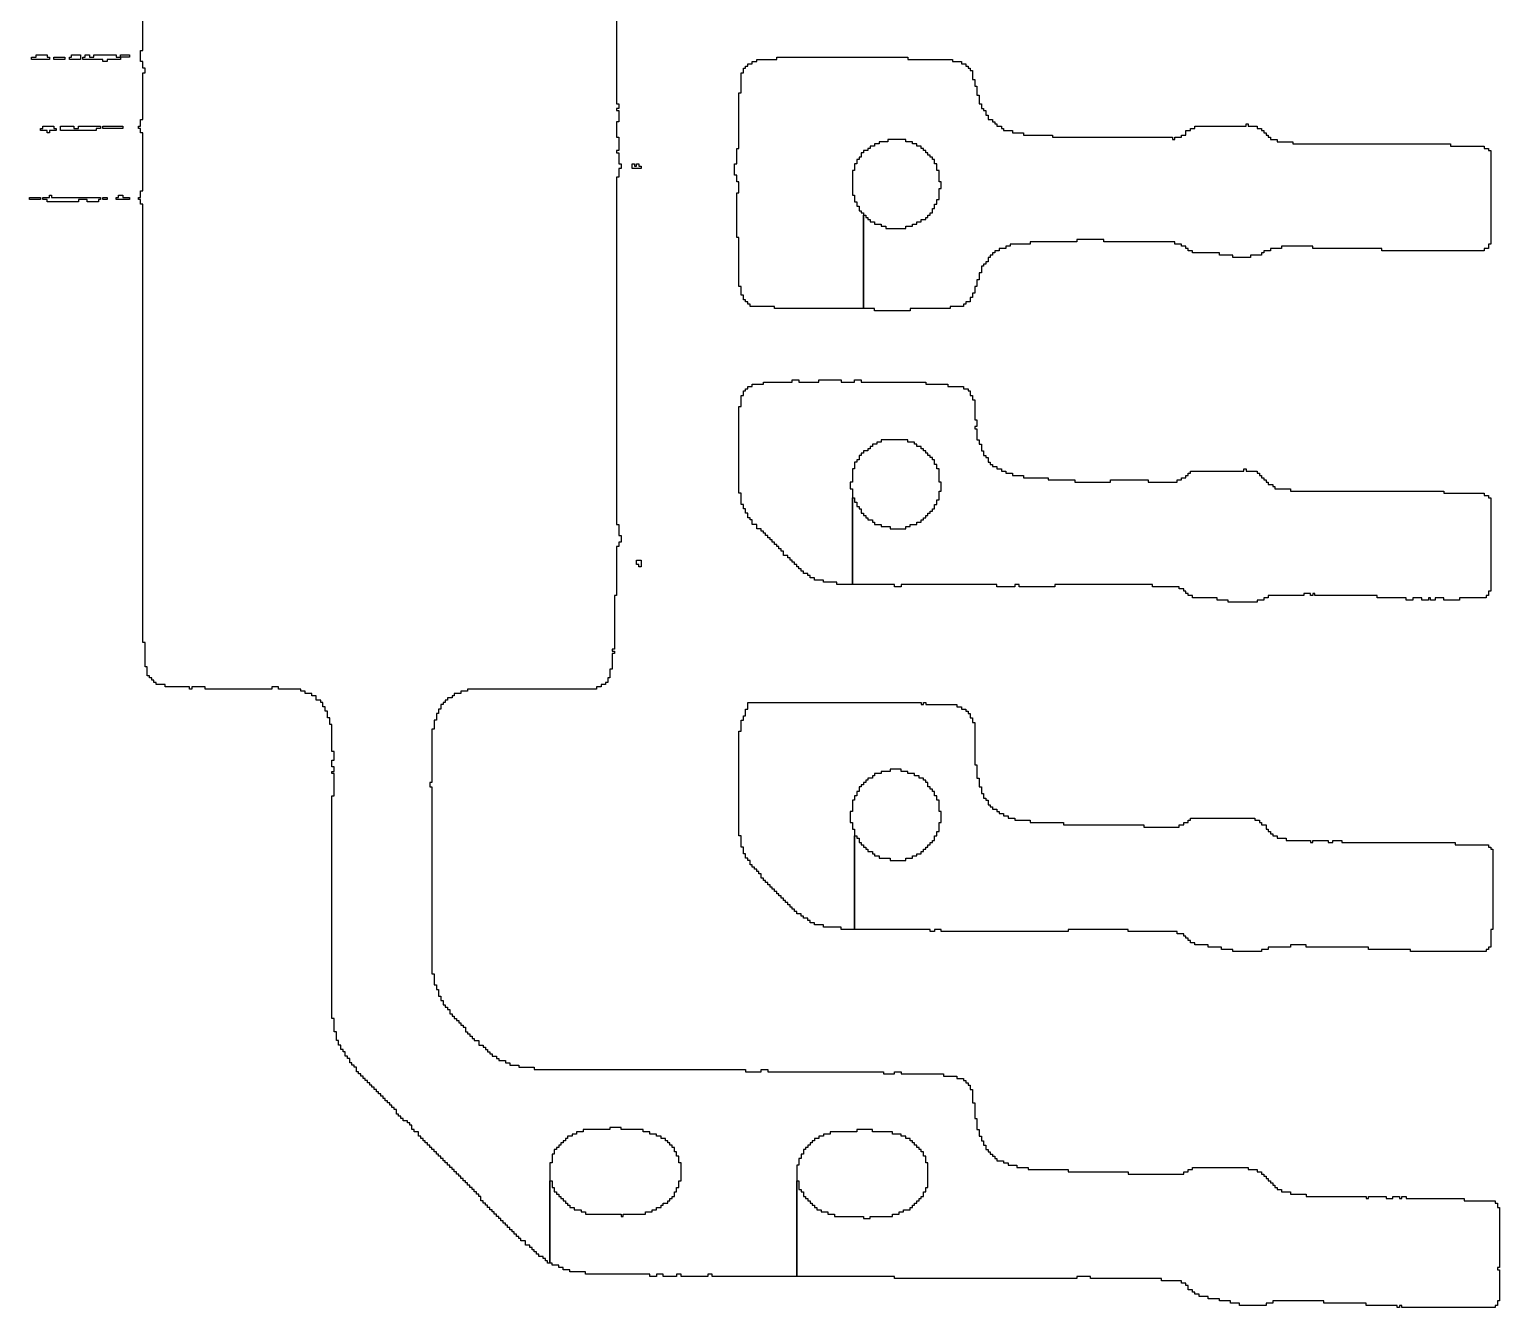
# Model space of a CAD drawing. Extents: x 40 to 12850, y -12400 to -900.
# Drawn here: x 6230 to 12840, y -12400 to -6655 of the extents above; entities that cross this region are included whole.
import ezdxf

# ---------------------------------------------------------------- set-up
doc = ezdxf.new("R2010")
doc.units = 0
doc.layers.add('L10D0', color=1, linetype='CONTINUOUS')

msp = doc.modelspace()

# ---------------------------------------------------------------- linework, layer by layer
at = {"layer": 'L10D0'}
msp.add_lwpolyline([(8870, -6490), (8870, -6990), (8880, -6990), (8880, -7010), (8870, -7010), (8870, -7020), (8880, -7020), (8880, -7070), (8870, -7070), (8870, -7140), (8880, -7140), (8880, -7200), (8870, -7200), (8870, -7210), (8880, -7210), (8880, -7260), (8890, -7260), (8890, -7280), (8880, -7280), (8880, -7320), (8870, -7320), (8870, -8880), (8880, -8880), (8880, -8930), (8890, -8930), (8890, -8960), (8880, -8960), (8880, -8980), (8870, -8980), (8870, -9200), (8860, -9200), (8860, -9440), (8850, -9440), (8850, -9450), (8860, -9450), (8860, -9460), (8850, -9460), (8850, -9530), (8840, -9530), (8840, -9570), (8830, -9570), (8830, -9590), (8820, -9590), (8820, -9600), (8800, -9600), (8800, -9610), (8780, -9610), (8780, -9620), (8200, -9620), (8200, -9630), (8170, -9630), (8170, -9640), (8140, -9640), (8140, -9650), (8130, -9650), (8130, -9660), (8110, -9660), (8110, -9670), (8100, -9670), (8100, -9680), (8090, -9680), (8090, -9690), (8080, -9690), (8080, -9710), (8070, -9710), (8070, -9730), (8060, -9730), (8060, -9760), (8050, -9760), (8050, -9800), (8040, -9800), (8040, -10040), (8030, -10040), (8030, -10060), (8040, -10060), (8040, -10900), (8050, -10900), (8050, -10950), (8060, -10950), (8060, -10970), (8070, -10970), (8070, -11000), (8080, -11000), (8080, -11020), (8090, -11020), (8090, -11040), (8100, -11040), (8100, -11050), (8110, -11050), (8110, -11060), (8120, -11060), (8120, -11080), (8130, -11080), (8130, -11090), (8140, -11090), (8140, -11100), (8150, -11100), (8150, -11110), (8160, -11110), (8160, -11120), (8170, -11120), (8170, -11130), (8180, -11130), (8180, -11140), (8190, -11140), (8190, -11160), (8200, -11160), (8200, -11170), (8210, -11170), (8210, -11180), (8220, -11180), (8220, -11190), (8230, -11190), (8230, -11200), (8250, -11200), (8250, -11220), (8270, -11220), (8270, -11230), (8280, -11230), (8280, -11240), (8290, -11240), (8290, -11250), (8300, -11250), (8300, -11260), (8310, -11260), (8310, -11270), (8330, -11270), (8330, -11280), (8340, -11280), (8340, -11290), (8370, -11290), (8370, -11300), (8390, -11300), (8390, -11310), (8430, -11310), (8430, -11320), (8500, -11320), (8500, -11330), (9450, -11330), (9450, -11340), (9520, -11340), (9520, -11330), (9550, -11330), (9550, -11340), (10070, -11340), (10070, -11350), (10120, -11350), (10120, -11340), (10150, -11340), (10150, -11350), (10340, -11350), (10340, -11360), (10400, -11360), (10400, -11370), (10430, -11370), (10430, -11380), (10440, -11380), (10440, -11390), (10450, -11390), (10450, -11400), (10460, -11400), (10460, -11420), (10470, -11420), (10470, -11480), (10480, -11480), (10480, -11550), (10490, -11550), (10490, -11600), (10500, -11600), (10500, -11630), (10510, -11630), (10510, -11650), (10520, -11650), (10520, -11670), (10530, -11670), (10530, -11690), (10540, -11690), (10540, -11700), (10550, -11700), (10550, -11710), (10560, -11710), (10560, -11720), (10570, -11720), (10570, -11730), (10580, -11730), (10580, -11740), (10610, -11740), (10610, -11750), (10630, -11750), (10630, -11760), (10670, -11760), (10670, -11770), (10720, -11770), (10720, -11780), (10900, -11780), (10900, -11790), (11170, -11790), (11170, -11800), (11420, -11800), (11420, -11790), (11440, -11790), (11440, -11780), (11460, -11780), (11460, -11770), (11710, -11770), (11710, -11780), (11750, -11780), (11750, -11790), (11770, -11790), (11770, -11800), (11780, -11800), (11780, -11810), (11790, -11810), (11790, -11820), (11800, -11820), (11800, -11830), (11810, -11830), (11810, -11840), (11820, -11840), (11820, -11850), (11830, -11850), (11830, -11860), (11840, -11860), (11840, -11870), (11860, -11870), (11860, -11880), (11900, -11880), (11900, -11890), (11970, -11890), (11970, -11900), (12240, -11900), (12240, -11910), (12250, -11910), (12250, -11900), (12330, -11900), (12330, -11910), (12360, -11910), (12360, -11900), (12390, -11900), (12390, -11910), (12400, -11910), (12400, -11900), (12420, -11900), (12420, -11910), (12680, -11910), (12680, -11920), (12820, -11920), (12820, -11930), (12830, -11930), (12830, -11950), (12840, -11950), (12840, -12220), (12830, -12220), (12830, -12230), (12840, -12230), (12840, -12370), (12830, -12370), (12830, -12390), (12820, -12390), (12820, -12400), (12400, -12400), (12400, -12390), (12390, -12390), (12390, -12400), (12380, -12400), (12380, -12390), (12240, -12390), (12240, -12380), (12050, -12380), (12050, -12370), (11820, -12370), (11820, -12380), (11790, -12380), (11790, -12390), (11670, -12390), (11670, -12380), (11630, -12380), (11630, -12370), (11580, -12370), (11580, -12360), (11530, -12360), (11530, -12350), (11490, -12350), (11490, -12340), (11470, -12340), (11470, -12330), (11460, -12330), (11460, -12320), (11440, -12320), (11440, -12300), (11430, -12300), (11430, -12290), (11410, -12290), (11410, -12280), (11320, -12280), (11320, -12270), (11000, -12270), (11000, -12260), (10940, -12260), (10940, -12270), (10120, -12270), (10120, -12260), (9680, -12260), (9680, -11830), (9690, -11830), (9690, -11870), (9700, -11870), (9700, -11880), (9710, -11880), (9710, -11900), (9720, -11900), (9720, -11910), (9730, -11910), (9730, -11920), (9740, -11920), (9740, -11930), (9750, -11930), (9750, -11940), (9760, -11940), (9760, -11950), (9770, -11950), (9770, -11960), (9790, -11960), (9790, -11970), (9820, -11970), (9820, -11980), (9850, -11980), (9850, -11990), (9980, -11990), (9980, -12000), (10010, -12000), (10010, -11990), (10110, -11990), (10110, -11980), (10140, -11980), (10140, -11970), (10160, -11970), (10160, -11960), (10190, -11960), (10190, -11950), (10200, -11950), (10200, -11940), (10210, -11940), (10210, -11930), (10220, -11930), (10220, -11920), (10230, -11920), (10230, -11910), (10240, -11910), (10240, -11900), (10250, -11900), (10250, -11880), (10260, -11880), (10260, -11860), (10270, -11860), (10270, -11750), (10260, -11750), (10260, -11720), (10250, -11720), (10250, -11700), (10240, -11700), (10240, -11690), (10230, -11690), (10230, -11680), (10220, -11680), (10220, -11670), (10210, -11670), (10210, -11660), (10200, -11660), (10200, -11650), (10190, -11650), (10190, -11640), (10170, -11640), (10170, -11630), (10150, -11630), (10150, -11620), (10110, -11620), (10110, -11610), (10020, -11610), (10020, -11600), (9950, -11600), (9950, -11610), (9830, -11610), (9830, -11620), (9800, -11620), (9800, -11630), (9780, -11630), (9780, -11640), (9760, -11640), (9760, -11650), (9750, -11650), (9750, -11660), (9740, -11660), (9740, -11670), (9730, -11670), (9730, -11680), (9720, -11680), (9720, -11690), (9710, -11690), (9710, -11710), (9700, -11710), (9700, -11730), (9690, -11730), (9690, -11760), (9680, -11760), (9680, -12260), (9300, -12260), (9300, -12250), (9280, -12250), (9280, -12260), (9160, -12260), (9160, -12250), (9140, -12250), (9140, -12260), (9080, -12260), (9080, -12250), (9050, -12250), (9050, -12260), (9020, -12260), (9020, -12250), (8730, -12250), (8730, -12240), (8660, -12240), (8660, -12230), (8630, -12230), (8630, -12220), (8610, -12220), (8610, -12210), (8580, -12210), (8580, -12200), (8570, -12200), (8570, -11830), (8580, -11830), (8580, -11860), (8590, -11860), (8590, -11880), (8600, -11880), (8600, -11890), (8610, -11890), (8610, -11900), (8620, -11900), (8620, -11910), (8630, -11910), (8630, -11920), (8640, -11920), (8640, -11930), (8650, -11930), (8650, -11940), (8660, -11940), (8660, -11950), (8680, -11950), (8680, -11960), (8710, -11960), (8710, -11970), (8730, -11970), (8730, -11980), (8890, -11980), (8890, -11990), (8900, -11990), (8900, -11980), (9000, -11980), (9000, -11970), (9030, -11970), (9030, -11960), (9050, -11960), (9050, -11950), (9070, -11950), (9070, -11940), (9080, -11940), (9080, -11930), (9100, -11930), (9100, -11920), (9110, -11920), (9110, -11910), (9120, -11910), (9120, -11900), (9130, -11900), (9130, -11880), (9140, -11880), (9140, -11860), (9150, -11860), (9150, -11830), (9160, -11830), (9160, -11750), (9150, -11750), (9150, -11720), (9140, -11720), (9140, -11700), (9130, -11700), (9130, -11680), (9120, -11680), (9120, -11670), (9110, -11670), (9110, -11660), (9100, -11660), (9100, -11650), (9090, -11650), (9090, -11640), (9070, -11640), (9070, -11630), (9050, -11630), (9050, -11620), (9020, -11620), (9020, -11610), (8990, -11610), (8990, -11600), (8890, -11600), (8890, -11590), (8840, -11590), (8840, -11600), (8720, -11600), (8720, -11610), (8690, -11610), (8690, -11620), (8670, -11620), (8670, -11630), (8650, -11630), (8650, -11640), (8640, -11640), (8640, -11650), (8630, -11650), (8630, -11660), (8620, -11660), (8620, -11670), (8610, -11670), (8610, -11680), (8600, -11680), (8600, -11690), (8590, -11690), (8590, -11710), (8580, -11710), (8580, -11750), (8570, -11750), (8570, -12200), (8560, -12200), (8560, -12190), (8550, -12190), (8550, -12180), (8540, -12180), (8540, -12170), (8520, -12170), (8520, -12160), (8510, -12160), (8510, -12150), (8500, -12150), (8500, -12140), (8490, -12140), (8490, -12130), (8480, -12130), (8480, -12120), (8460, -12120), (8460, -12100), (8440, -12100), (8440, -12090), (8430, -12090), (8430, -12080), (8420, -12080), (8420, -12070), (8410, -12070), (8410, -12060), (8400, -12060), (8400, -12050), (8390, -12050), (8390, -12040), (8380, -12040), (8380, -12030), (8370, -12030), (8370, -12020), (8360, -12020), (8360, -12010), (8350, -12010), (8350, -12000), (8340, -12000), (8340, -11990), (8330, -11990), (8330, -11980), (8320, -11980), (8320, -11970), (8310, -11970), (8310, -11960), (8300, -11960), (8300, -11950), (8290, -11950), (8290, -11940), (8280, -11940), (8280, -11930), (8270, -11930), (8270, -11920), (8260, -11920), (8260, -11900), (8250, -11900), (8250, -11890), (8240, -11890), (8240, -11880), (8230, -11880), (8230, -11870), (8220, -11870), (8220, -11860), (8210, -11860), (8210, -11850), (8200, -11850), (8200, -11840), (8190, -11840), (8190, -11830), (8180, -11830), (8180, -11820), (8170, -11820), (8170, -11810), (8160, -11810), (8160, -11800), (8150, -11800), (8150, -11790), (8140, -11790), (8140, -11780), (8130, -11780), (8130, -11770), (8120, -11770), (8120, -11760), (8110, -11760), (8110, -11750), (8100, -11750), (8100, -11740), (8090, -11740), (8090, -11730), (8080, -11730), (8080, -11720), (8070, -11720), (8070, -11710), (8060, -11710), (8060, -11700), (8050, -11700), (8050, -11690), (8040, -11690), (8040, -11680), (8030, -11680), (8030, -11670), (8020, -11670), (8020, -11660), (8010, -11660), (8010, -11650), (8000, -11650), (8000, -11640), (7990, -11640), (7990, -11630), (7980, -11630), (7980, -11610), (7960, -11610), (7960, -11600), (7950, -11600), (7950, -11580), (7940, -11580), (7940, -11570), (7930, -11570), (7930, -11560), (7910, -11560), (7910, -11550), (7900, -11550), (7900, -11540), (7890, -11540), (7890, -11530), (7880, -11530), (7880, -11510), (7870, -11510), (7870, -11500), (7860, -11500), (7860, -11490), (7850, -11490), (7850, -11480), (7840, -11480), (7840, -11470), (7830, -11470), (7830, -11460), (7820, -11460), (7820, -11450), (7810, -11450), (7810, -11440), (7800, -11440), (7800, -11430), (7790, -11430), (7790, -11420), (7780, -11420), (7780, -11410), (7770, -11410), (7770, -11400), (7760, -11400), (7760, -11390), (7750, -11390), (7750, -11380), (7740, -11380), (7740, -11370), (7730, -11370), (7730, -11360), (7720, -11360), (7720, -11350), (7710, -11350), (7710, -11340), (7700, -11340), (7700, -11320), (7690, -11320), (7690, -11310), (7680, -11310), (7680, -11300), (7670, -11300), (7670, -11280), (7660, -11280), (7660, -11270), (7650, -11270), (7650, -11250), (7640, -11250), (7640, -11240), (7630, -11240), (7630, -11220), (7620, -11220), (7620, -11200), (7610, -11200), (7610, -11160), (7600, -11160), (7600, -11100), (7590, -11100), (7590, -10100), (7600, -10100), (7600, -10000), (7590, -10000), (7590, -9990), (7600, -9990), (7600, -9970), (7590, -9970), (7590, -9940), (7600, -9940), (7600, -9900), (7590, -9900), (7590, -9780), (7580, -9780), (7580, -9750), (7570, -9750), (7570, -9720), (7560, -9720), (7560, -9700), (7550, -9700), (7550, -9680), (7540, -9680), (7540, -9670), (7520, -9670), (7520, -9650), (7500, -9650), (7500, -9640), (7470, -9640), (7470, -9630), (7450, -9630), (7450, -9620), (7350, -9620), (7350, -9610), (7320, -9610), (7320, -9620), (7020, -9620), (7020, -9610), (6960, -9610), (6960, -9620), (6950, -9620), (6950, -9610), (6840, -9610), (6840, -9600), (6800, -9600), (6800, -9590), (6790, -9590), (6790, -9580), (6780, -9580), (6780, -9570), (6770, -9570), (6770, -9560), (6760, -9560), (6760, -9520), (6750, -9520), (6750, -9410), (6740, -9410), (6740, -7440), (6730, -7440), (6730, -7420), (6720, -7420), (6720, -7410), (6730, -7410), (6730, -7380), (6740, -7380), (6740, -7120), (6730, -7120), (6730, -7100), (6720, -7100), (6720, -7090), (6730, -7090), (6730, -7060), (6740, -7060), (6740, -6850), (6750, -6850), (6750, -6830), (6740, -6830), (6740, -6800), (6730, -6800), (6730, -6750), (6740, -6750), (6740, -6490)], dxfattribs=at)
for points in [[(6240, -6790), (6240, -6780), (6260, -6780), (6260, -6770), (6310, -6770), (6310, -6780), (6320, -6780), (6320, -6790)], [(6340, -6790), (6340, -6780), (6390, -6780), (6390, -6790)], [(6410, -6790), (6410, -6780), (6420, -6780), (6420, -6770), (6460, -6770), (6460, -6790)], [(6560, -6800), (6560, -6790), (6470, -6790), (6470, -6780), (6480, -6780), (6480, -6770), (6500, -6770), (6500, -6780), (6520, -6780), (6520, -6770), (6620, -6770), (6620, -6780), (6640, -6780), (6640, -6790), (6580, -6790), (6580, -6800)], [(6640, -6780), (6640, -6770), (6680, -6770), (6680, -6780)], [(10030, -7920), (10030, -7910), (9980, -7910), (9980, -7490), (9990, -7490), (9990, -7500), (10000, -7500), (10000, -7510), (10010, -7510), (10010, -7520), (10030, -7520), (10030, -7530), (10060, -7530), (10060, -7540), (10080, -7540), (10080, -7550), (10170, -7550), (10170, -7540), (10200, -7540), (10200, -7530), (10220, -7530), (10220, -7520), (10240, -7520), (10240, -7510), (10260, -7510), (10260, -7500), (10270, -7500), (10270, -7490), (10280, -7490), (10280, -7480), (10290, -7480), (10290, -7460), (10300, -7460), (10300, -7440), (10310, -7440), (10310, -7420), (10320, -7420), (10320, -7370), (10330, -7370), (10330, -7340), (10320, -7340), (10320, -7290), (10310, -7290), (10310, -7260), (10300, -7260), (10300, -7240), (10290, -7240), (10290, -7230), (10280, -7230), (10280, -7220), (10270, -7220), (10270, -7210), (10260, -7210), (10260, -7200), (10250, -7200), (10250, -7190), (10240, -7190), (10240, -7180), (10220, -7180), (10220, -7170), (10200, -7170), (10200, -7160), (10170, -7160), (10170, -7150), (10090, -7150), (10090, -7160), (10050, -7160), (10050, -7170), (10030, -7170), (10030, -7180), (10010, -7180), (10010, -7190), (10000, -7190), (10000, -7200), (9980, -7200), (9980, -7210), (9970, -7210), (9970, -7230), (9960, -7230), (9960, -7240), (9950, -7240), (9950, -7260), (9940, -7260), (9940, -7290), (9930, -7290), (9930, -7400), (9940, -7400), (9940, -7430), (9950, -7430), (9950, -7450), (9960, -7450), (9960, -7470), (9970, -7470), (9970, -7480), (9980, -7480), (9980, -7910), (9580, -7910), (9580, -7900), (9470, -7900), (9470, -7890), (9460, -7890), (9460, -7880), (9450, -7880), (9450, -7870), (9440, -7870), (9440, -7850), (9430, -7850), (9430, -7810), (9420, -7810), (9420, -7590), (9410, -7590), (9410, -7390), (9420, -7390), (9420, -7340), (9410, -7340), (9410, -7310), (9400, -7310), (9400, -7260), (9410, -7260), (9410, -7190), (9420, -7190), (9420, -6940), (9430, -6940), (9430, -6850), (9440, -6850), (9440, -6830), (9450, -6830), (9450, -6820), (9460, -6820), (9460, -6810), (9480, -6810), (9480, -6800), (9500, -6800), (9500, -6790), (9590, -6790), (9590, -6780), (10180, -6780), (10180, -6790), (10380, -6790), (10380, -6800), (10420, -6800), (10420, -6810), (10440, -6810), (10440, -6820), (10450, -6820), (10450, -6830), (10460, -6830), (10460, -6840), (10470, -6840), (10470, -6880), (10480, -6880), (10480, -6910), (10490, -6910), (10490, -6950), (10500, -6950), (10500, -6990), (10510, -6990), (10510, -7010), (10520, -7010), (10520, -7020), (10530, -7020), (10530, -7040), (10540, -7040), (10540, -7060), (10560, -7060), (10560, -7070), (10570, -7070), (10570, -7080), (10580, -7080), (10580, -7090), (10600, -7090), (10600, -7100), (10610, -7100), (10610, -7110), (10650, -7110), (10650, -7120), (10700, -7120), (10700, -7130), (10830, -7130), (10830, -7140), (11370, -7140), (11370, -7150), (11380, -7150), (11380, -7140), (11410, -7140), (11410, -7130), (11430, -7130), (11430, -7110), (11450, -7110), (11450, -7100), (11470, -7100), (11470, -7090), (11700, -7090), (11700, -7080), (11710, -7080), (11710, -7090), (11750, -7090), (11750, -7100), (11770, -7100), (11770, -7110), (11780, -7110), (11780, -7120), (11790, -7120), (11790, -7130), (11800, -7130), (11800, -7140), (11810, -7140), (11810, -7150), (11840, -7150), (11840, -7160), (11910, -7160), (11910, -7170), (12620, -7170), (12620, -7180), (12770, -7180), (12770, -7190), (12790, -7190), (12790, -7200), (12800, -7200), (12800, -7620), (12790, -7620), (12790, -7640), (12770, -7640), (12770, -7650), (12310, -7650), (12310, -7640), (12000, -7640), (12000, -7630), (11860, -7630), (11860, -7640), (11810, -7640), (11810, -7650), (11780, -7650), (11780, -7660), (11770, -7660), (11770, -7670), (11720, -7670), (11720, -7680), (11640, -7680), (11640, -7670), (11580, -7670), (11580, -7660), (11460, -7660), (11460, -7650), (11440, -7650), (11440, -7640), (11430, -7640), (11430, -7630), (11410, -7630), (11410, -7620), (11380, -7620), (11380, -7610), (11060, -7610), (11060, -7600), (10940, -7600), (10940, -7610), (10730, -7610), (10730, -7620), (10640, -7620), (10640, -7630), (10620, -7630), (10620, -7640), (10590, -7640), (10590, -7650), (10570, -7650), (10570, -7660), (10560, -7660), (10560, -7670), (10550, -7670), (10550, -7680), (10540, -7680), (10540, -7700), (10530, -7700), (10530, -7710), (10520, -7710), (10520, -7720), (10510, -7720), (10510, -7750), (10500, -7750), (10500, -7780), (10490, -7780), (10490, -7810), (10480, -7810), (10480, -7840), (10470, -7840), (10470, -7860), (10460, -7860), (10460, -7880), (10440, -7880), (10440, -7890), (10430, -7890), (10430, -7900), (10370, -7900), (10370, -7910), (10190, -7910), (10190, -7920)], [(6310, -7120), (6310, -7110), (6280, -7110), (6280, -7100), (6290, -7100), (6290, -7090), (6340, -7090), (6340, -7100), (6350, -7100), (6350, -7110), (6320, -7110), (6320, -7120)], [(6370, -7110), (6370, -7090), (6430, -7090), (6430, -7100), (6450, -7100), (6450, -7090), (6550, -7090), (6550, -7100), (6530, -7100), (6530, -7110)], [(6560, -7100), (6560, -7090), (6650, -7090), (6650, -7100)], [(8940, -7280), (8940, -7260), (8950, -7260), (8950, -7270), (8960, -7270), (8960, -7260), (8970, -7260), (8970, -7270), (8980, -7270), (8980, -7280)], [(6310, -7430), (6310, -7420), (6290, -7420), (6290, -7410), (6320, -7410), (6320, -7400), (6330, -7400), (6330, -7410), (6550, -7410), (6550, -7420), (6540, -7420), (6540, -7430), (6490, -7430), (6490, -7420), (6450, -7420), (6450, -7430)], [(6620, -7420), (6620, -7410), (6630, -7410), (6630, -7400), (6650, -7400), (6650, -7410), (6680, -7410), (6680, -7420)], [(6230, -7420), (6230, -7410), (6280, -7410), (6280, -7420)], [(6560, -7420), (6560, -7410), (6580, -7410), (6580, -7420)], [(11620, -9230), (11620, -9220), (11570, -9220), (11570, -9210), (11460, -9210), (11460, -9200), (11440, -9200), (11440, -9190), (11430, -9190), (11430, -9180), (11420, -9180), (11420, -9170), (11400, -9170), (11400, -9160), (11280, -9160), (11280, -9150), (10840, -9150), (10840, -9160), (10680, -9160), (10680, -9150), (10660, -9150), (10660, -9160), (10580, -9160), (10580, -9150), (10150, -9150), (10150, -9160), (10120, -9160), (10120, -9150), (9930, -9150), (9930, -8760), (9940, -8760), (9940, -8780), (9950, -8780), (9950, -8800), (9960, -8800), (9960, -8810), (9970, -8810), (9970, -8830), (9980, -8830), (9980, -8840), (9990, -8840), (9990, -8850), (10000, -8850), (10000, -8860), (10020, -8860), (10020, -8870), (10030, -8870), (10030, -8880), (10060, -8880), (10060, -8890), (10100, -8890), (10100, -8900), (10170, -8900), (10170, -8890), (10190, -8890), (10190, -8880), (10220, -8880), (10220, -8870), (10240, -8870), (10240, -8860), (10250, -8860), (10250, -8850), (10260, -8850), (10260, -8840), (10270, -8840), (10270, -8830), (10280, -8830), (10280, -8820), (10290, -8820), (10290, -8810), (10300, -8810), (10300, -8790), (10310, -8790), (10310, -8770), (10320, -8770), (10320, -8730), (10330, -8730), (10330, -8690), (10320, -8690), (10320, -8630), (10310, -8630), (10310, -8610), (10300, -8610), (10300, -8590), (10290, -8590), (10290, -8580), (10280, -8580), (10280, -8570), (10270, -8570), (10270, -8560), (10260, -8560), (10260, -8550), (10250, -8550), (10250, -8540), (10240, -8540), (10240, -8530), (10220, -8530), (10220, -8520), (10210, -8520), (10210, -8510), (10180, -8510), (10180, -8500), (10060, -8500), (10060, -8510), (10040, -8510), (10040, -8520), (10020, -8520), (10020, -8530), (10010, -8530), (10010, -8540), (10000, -8540), (10000, -8550), (9980, -8550), (9980, -8560), (9970, -8560), (9970, -8570), (9960, -8570), (9960, -8590), (9950, -8590), (9950, -8600), (9940, -8600), (9940, -8630), (9930, -8630), (9930, -8690), (9920, -8690), (9920, -8720), (9930, -8720), (9930, -9150), (9860, -9150), (9860, -9140), (9800, -9140), (9800, -9130), (9760, -9130), (9760, -9120), (9740, -9120), (9740, -9110), (9730, -9110), (9730, -9100), (9710, -9100), (9710, -9090), (9700, -9090), (9700, -9080), (9690, -9080), (9690, -9070), (9680, -9070), (9680, -9060), (9670, -9060), (9670, -9050), (9660, -9050), (9660, -9040), (9650, -9040), (9650, -9030), (9640, -9030), (9640, -9020), (9620, -9020), (9620, -9000), (9610, -9000), (9610, -8990), (9600, -8990), (9600, -8980), (9590, -8980), (9590, -8970), (9580, -8970), (9580, -8960), (9570, -8960), (9570, -8950), (9560, -8950), (9560, -8940), (9550, -8940), (9550, -8930), (9540, -8930), (9540, -8920), (9530, -8920), (9530, -8910), (9520, -8910), (9520, -8900), (9500, -8900), (9500, -8880), (9480, -8880), (9480, -8860), (9470, -8860), (9470, -8850), (9460, -8850), (9460, -8830), (9450, -8830), (9450, -8810), (9440, -8810), (9440, -8790), (9430, -8790), (9430, -8740), (9420, -8740), (9420, -8350), (9430, -8350), (9430, -8300), (9440, -8300), (9440, -8280), (9450, -8280), (9450, -8270), (9460, -8270), (9460, -8260), (9480, -8260), (9480, -8250), (9530, -8250), (9530, -8240), (9660, -8240), (9660, -8230), (9690, -8230), (9690, -8240), (9780, -8240), (9780, -8230), (9880, -8230), (9880, -8240), (9940, -8240), (9940, -8230), (9970, -8230), (9970, -8240), (10260, -8240), (10260, -8250), (10360, -8250), (10360, -8260), (10430, -8260), (10430, -8270), (10450, -8270), (10450, -8280), (10460, -8280), (10460, -8300), (10470, -8300), (10470, -8320), (10480, -8320), (10480, -8410), (10490, -8410), (10490, -8440), (10480, -8440), (10480, -8450), (10490, -8450), (10490, -8500), (10500, -8500), (10500, -8520), (10510, -8520), (10510, -8550), (10520, -8550), (10520, -8570), (10530, -8570), (10530, -8580), (10540, -8580), (10540, -8600), (10550, -8600), (10550, -8610), (10560, -8610), (10560, -8620), (10580, -8620), (10580, -8630), (10600, -8630), (10600, -8640), (10620, -8640), (10620, -8650), (10650, -8650), (10650, -8660), (10700, -8660), (10700, -8670), (10810, -8670), (10810, -8680), (10930, -8680), (10930, -8690), (11090, -8690), (11090, -8680), (11260, -8680), (11260, -8690), (11390, -8690), (11390, -8680), (11410, -8680), (11410, -8670), (11430, -8670), (11430, -8660), (11440, -8660), (11440, -8650), (11450, -8650), (11450, -8640), (11690, -8640), (11690, -8630), (11700, -8630), (11700, -8640), (11750, -8640), (11750, -8650), (11760, -8650), (11760, -8660), (11770, -8660), (11770, -8670), (11780, -8670), (11780, -8680), (11790, -8680), (11790, -8690), (11800, -8690), (11800, -8700), (11820, -8700), (11820, -8710), (11830, -8710), (11830, -8720), (11900, -8720), (11900, -8730), (12590, -8730), (12590, -8740), (12770, -8740), (12770, -8750), (12790, -8750), (12790, -8760), (12800, -8760), (12800, -9180), (12790, -9180), (12790, -9200), (12780, -9200), (12780, -9210), (12660, -9210), (12660, -9220), (12590, -9220), (12590, -9210), (12550, -9210), (12550, -9220), (12530, -9220), (12530, -9210), (12520, -9210), (12520, -9220), (12490, -9220), (12490, -9210), (12450, -9210), (12450, -9220), (12420, -9220), (12420, -9210), (12290, -9210), (12290, -9200), (12010, -9200), (12010, -9190), (12000, -9190), (12000, -9200), (11990, -9200), (11990, -9190), (11960, -9190), (11960, -9200), (11800, -9200), (11800, -9210), (11780, -9210), (11780, -9220), (11750, -9220), (11750, -9230)], [(8970, -9070), (8970, -9060), (8960, -9060), (8960, -9040), (8980, -9040), (8980, -9070)], [(11640, -10800), (11640, -10790), (11590, -10790), (11590, -10780), (11530, -10780), (11530, -10770), (11470, -10770), (11470, -10760), (11450, -10760), (11450, -10750), (11440, -10750), (11440, -10740), (11430, -10740), (11430, -10730), (11420, -10730), (11420, -10720), (11390, -10720), (11390, -10710), (11170, -10710), (11170, -10700), (10900, -10700), (10900, -10710), (10330, -10710), (10330, -10700), (10300, -10700), (10300, -10710), (10280, -10710), (10280, -10700), (9940, -10700), (9940, -10280), (9950, -10280), (9950, -10290), (9960, -10290), (9960, -10310), (9970, -10310), (9970, -10320), (9980, -10320), (9980, -10330), (9990, -10330), (9990, -10340), (10000, -10340), (10000, -10350), (10020, -10350), (10020, -10360), (10030, -10360), (10030, -10370), (10050, -10370), (10050, -10380), (10100, -10380), (10100, -10390), (10170, -10390), (10170, -10380), (10200, -10380), (10200, -10370), (10220, -10370), (10220, -10360), (10240, -10360), (10240, -10350), (10250, -10350), (10250, -10340), (10260, -10340), (10260, -10330), (10270, -10330), (10270, -10320), (10280, -10320), (10280, -10310), (10290, -10310), (10290, -10300), (10300, -10300), (10300, -10280), (10310, -10280), (10310, -10260), (10320, -10260), (10320, -10220), (10330, -10220), (10330, -10170), (10320, -10170), (10320, -10120), (10310, -10120), (10310, -10100), (10300, -10100), (10300, -10080), (10290, -10080), (10290, -10070), (10280, -10070), (10280, -10060), (10270, -10060), (10270, -10040), (10260, -10040), (10260, -10030), (10250, -10030), (10250, -10020), (10230, -10020), (10230, -10010), (10210, -10010), (10210, -10000), (10180, -10000), (10180, -9990), (10150, -9990), (10150, -9980), (10100, -9980), (10100, -9990), (10060, -9990), (10060, -10000), (10030, -10000), (10030, -10010), (10020, -10010), (10020, -10020), (10000, -10020), (10000, -10030), (9990, -10030), (9990, -10040), (9980, -10040), (9980, -10050), (9970, -10050), (9970, -10060), (9960, -10060), (9960, -10080), (9950, -10080), (9950, -10100), (9940, -10100), (9940, -10120), (9930, -10120), (9930, -10170), (9920, -10170), (9920, -10220), (9930, -10220), (9930, -10250), (9940, -10250), (9940, -10700), (9880, -10700), (9880, -10690), (9800, -10690), (9800, -10680), (9760, -10680), (9760, -10670), (9740, -10670), (9740, -10660), (9730, -10660), (9730, -10650), (9710, -10650), (9710, -10640), (9700, -10640), (9700, -10630), (9680, -10630), (9680, -10620), (9670, -10620), (9670, -10610), (9660, -10610), (9660, -10600), (9650, -10600), (9650, -10590), (9640, -10590), (9640, -10580), (9630, -10580), (9630, -10570), (9620, -10570), (9620, -10560), (9610, -10560), (9610, -10550), (9600, -10550), (9600, -10540), (9590, -10540), (9590, -10530), (9580, -10530), (9580, -10520), (9570, -10520), (9570, -10510), (9560, -10510), (9560, -10500), (9550, -10500), (9550, -10490), (9540, -10490), (9540, -10480), (9530, -10480), (9530, -10470), (9520, -10470), (9520, -10450), (9510, -10450), (9510, -10440), (9500, -10440), (9500, -10430), (9490, -10430), (9490, -10420), (9480, -10420), (9480, -10410), (9470, -10410), (9470, -10390), (9460, -10390), (9460, -10380), (9450, -10380), (9450, -10360), (9440, -10360), (9440, -10330), (9430, -10330), (9430, -10280), (9420, -10280), (9420, -9810), (9430, -9810), (9430, -9760), (9440, -9760), (9440, -9740), (9450, -9740), (9450, -9710), (9460, -9710), (9460, -9680), (10240, -9680), (10240, -9690), (10250, -9690), (10250, -9680), (10260, -9680), (10260, -9690), (10400, -9690), (10400, -9700), (10420, -9700), (10420, -9710), (10440, -9710), (10440, -9720), (10450, -9720), (10450, -9730), (10460, -9730), (10460, -9750), (10470, -9750), (10470, -9770), (10480, -9770), (10480, -9960), (10490, -9960), (10490, -10020), (10500, -10020), (10500, -10060), (10510, -10060), (10510, -10090), (10520, -10090), (10520, -10110), (10530, -10110), (10530, -10120), (10540, -10120), (10540, -10140), (10550, -10140), (10550, -10150), (10560, -10150), (10560, -10160), (10580, -10160), (10580, -10170), (10590, -10170), (10590, -10180), (10610, -10180), (10610, -10190), (10630, -10190), (10630, -10200), (10660, -10200), (10660, -10210), (10730, -10210), (10730, -10220), (10880, -10220), (10880, -10230), (11240, -10230), (11240, -10240), (11400, -10240), (11400, -10230), (11420, -10230), (11420, -10220), (11440, -10220), (11440, -10210), (11450, -10210), (11450, -10200), (11740, -10200), (11740, -10210), (11760, -10210), (11760, -10220), (11770, -10220), (11770, -10230), (11790, -10230), (11790, -10250), (11800, -10250), (11800, -10260), (11810, -10260), (11810, -10270), (11820, -10270), (11820, -10280), (11840, -10280), (11840, -10290), (11880, -10290), (11880, -10300), (11990, -10300), (11990, -10310), (12000, -10310), (12000, -10300), (12070, -10300), (12070, -10310), (12090, -10310), (12090, -10300), (12130, -10300), (12130, -10310), (12640, -10310), (12640, -10320), (12790, -10320), (12790, -10330), (12800, -10330), (12800, -10340), (12810, -10340), (12810, -10700), (12800, -10700), (12800, -10780), (12790, -10780), (12790, -10790), (12780, -10790), (12780, -10800), (12440, -10800), (12440, -10790), (12250, -10790), (12250, -10780), (11970, -10780), (11970, -10770), (11900, -10770), (11900, -10780), (11800, -10780), (11800, -10790), (11770, -10790), (11770, -10800)]]:
    msp.add_lwpolyline(points, close=True, dxfattribs=at)

doc.saveas('drawing.dxf')
